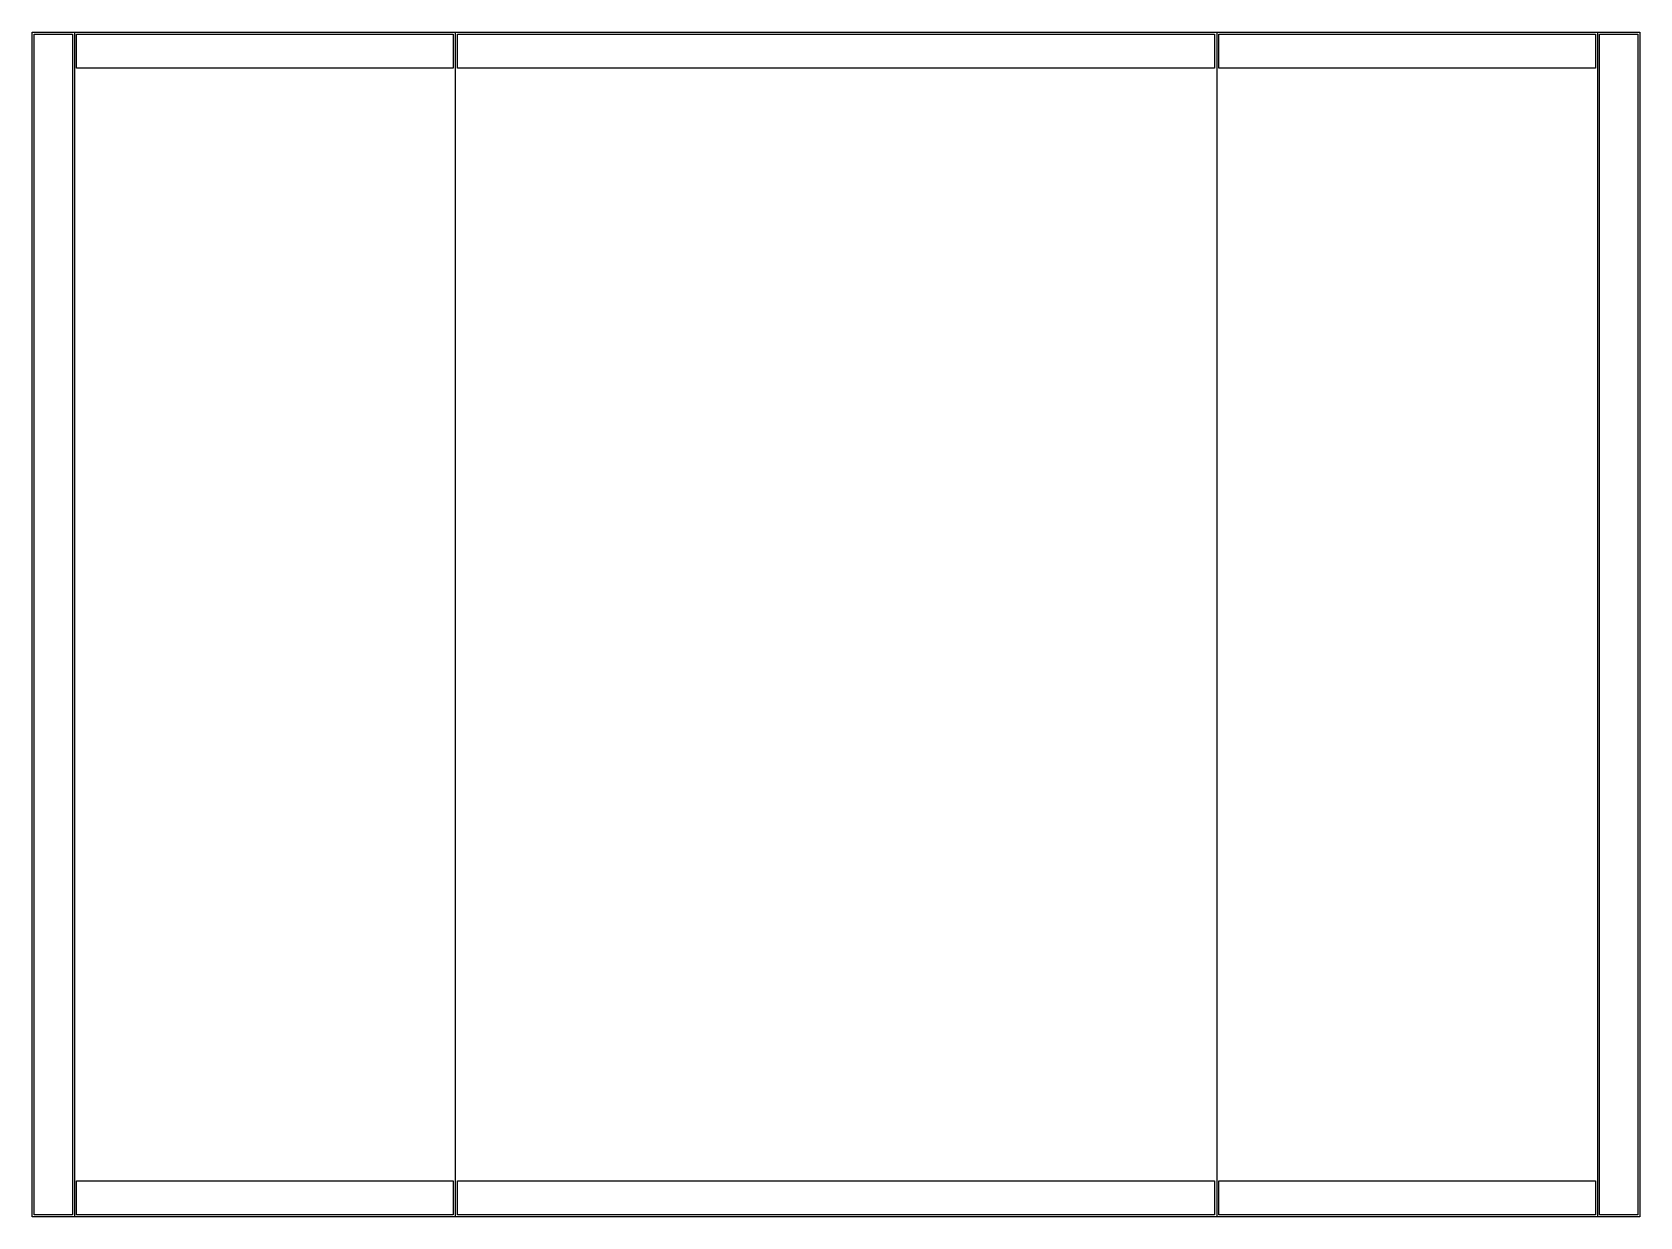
# Model space of a CAD drawing. Header units: millimetres. Extents: x 0 to 380, y 0 to 280.
import ezdxf

# ---------------------------------------------------------------- set-up
doc = ezdxf.new("R2010")
doc.units = ezdxf.units.MM
for name, color, linetype in [('CREASE', 5, 'CONTINUOUS'), ('CUT', 1, 'CONTINUOUS'), ('GLUE', 2, 'CONTINUOUS')]:
    doc.layers.add(name, color=color, linetype=linetype)

msp = doc.modelspace()

# ---------------------------------------------------------------- linework, layer by layer
at = {"layer": 'CREASE'}
for p, q in [((10, 280), (10, 0)), ((100, 280), (100, 0)), ((280, 280), (280, 0)), ((370, 280), (370, 0))]:
    msp.add_line(p, q, dxfattribs=at)
at = {"layer": 'CUT'}
for p, q in [((0, 280), (10, 280)), ((0, 0), (0, 280)), ((10, 280), (100, 280)), ((100, 280), (280, 280)), ((280, 280), (370, 280)), ((370, 280), (380, 280)), ((380, 280), (380, 0)), ((10, 0), (0, 0)), ((100, 0), (10, 0)), ((280, 0), (100, 0)), ((370, 0), (280, 0)), ((380, 0), (370, 0))]:
    msp.add_line(p, q, dxfattribs=at)
at = {"layer": 'GLUE'}
for p, q in [((0.5, 279.5), (9.5, 279.5)), ((0.5, 0.5), (0.5, 279.5)), ((9.5, 279.5), (9.5, 0.5)), ((10.5, 279.5), (99.5, 279.5)), ((10.5, 271.5), (10.5, 279.5)), ((99.5, 279.5), (99.5, 271.5)), ((100.5, 279.5), (279.5, 279.5)), ((100.5, 271.5), (100.5, 279.5)), ((279.5, 279.5), (279.5, 271.5)), ((280.5, 279.5), (369.5, 279.5)), ((280.5, 271.5), (280.5, 279.5)), ((369.5, 279.5), (369.5, 271.5)), ((370.5, 279.5), (379.5, 279.5)), ((370.5, 0.5), (370.5, 279.5)), ((379.5, 279.5), (379.5, 0.5)), ((99.5, 271.5), (10.5, 271.5)), ((279.5, 271.5), (100.5, 271.5)), ((369.5, 271.5), (280.5, 271.5)), ((10.5, 8.5), (99.5, 8.5)), ((10.5, 0.5), (10.5, 8.5)), ((99.5, 8.5), (99.5, 0.5)), ((100.5, 8.5), (279.5, 8.5)), ((100.5, 0.5), (100.5, 8.5)), ((279.5, 8.5), (279.5, 0.5)), ((280.5, 8.5), (369.5, 8.5)), ((280.5, 0.5), (280.5, 8.5)), ((369.5, 8.5), (369.5, 0.5)), ((9.5, 0.5), (0.5, 0.5)), ((99.5, 0.5), (10.5, 0.5)), ((279.5, 0.5), (100.5, 0.5)), ((369.5, 0.5), (280.5, 0.5)), ((379.5, 0.5), (370.5, 0.5))]:
    msp.add_line(p, q, dxfattribs=at)

doc.saveas('drawing.dxf')
